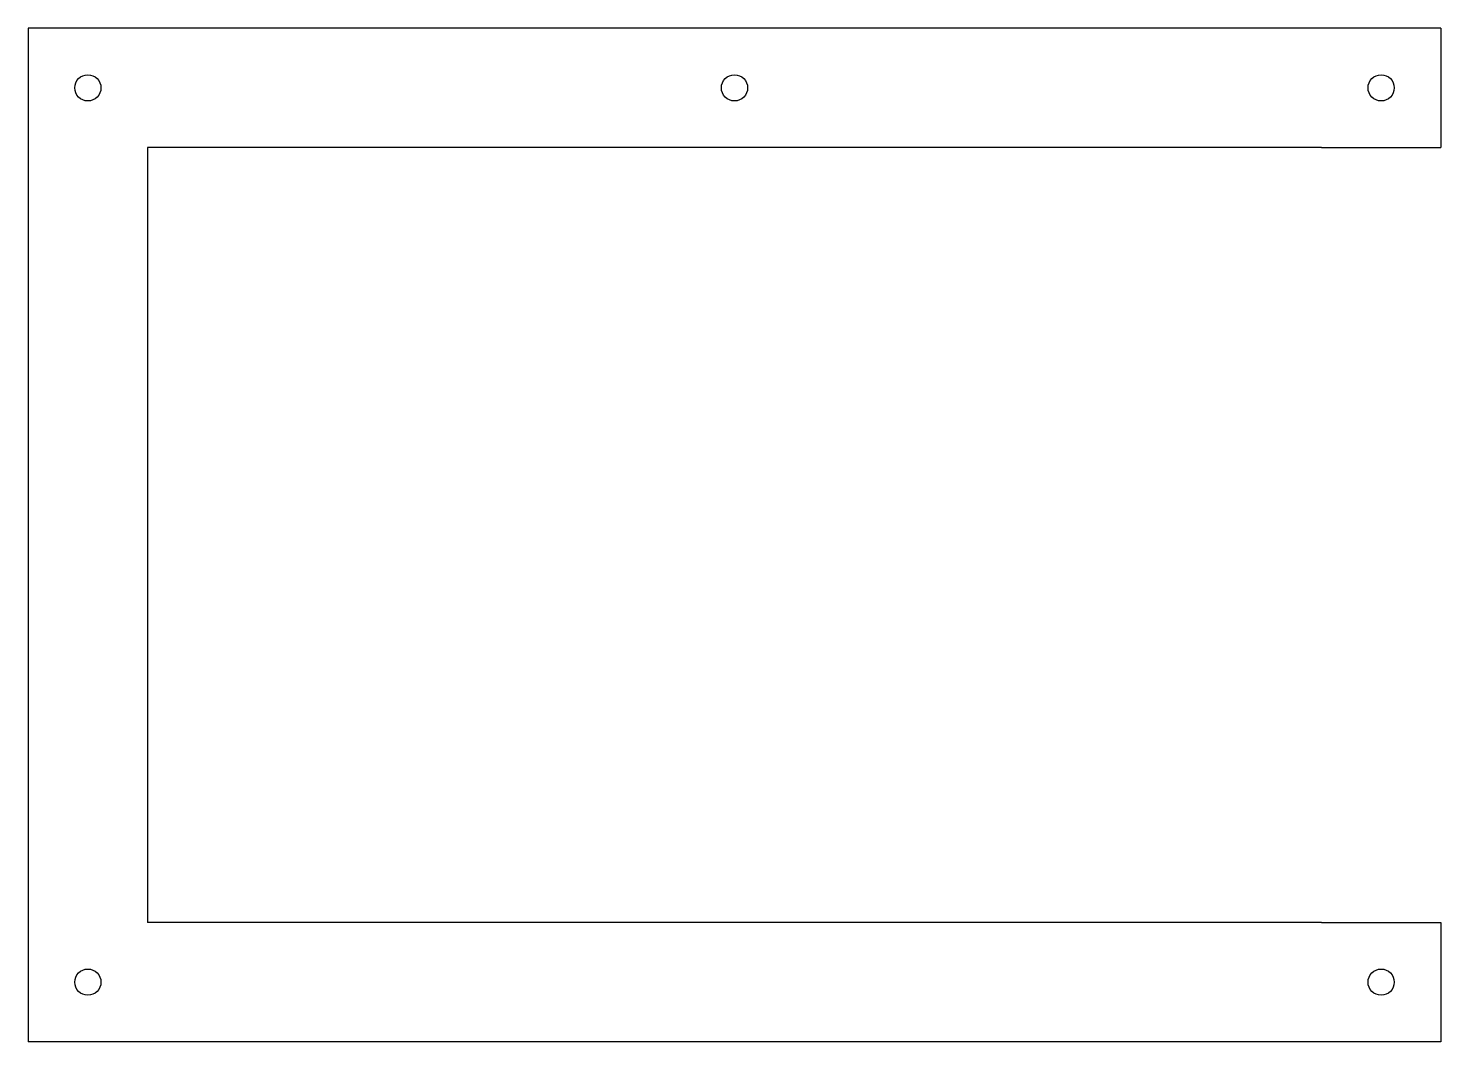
# Model space of a CAD drawing. Extents: x -118 to 118, y -85 to 85.
import ezdxf

# ---------------------------------------------------------------- set-up
doc = ezdxf.new("R2010")
doc.units = 0
doc.layers.add('MODELSKETCH_VISIBLE', color=7, linetype='CONTINUOUS')

msp = doc.modelspace()

# ---------------------------------------------------------------- linework, layer by layer
at = {"layer": 'MODELSKETCH_VISIBLE'}
for p, q in [((-118.5, 85), (-118.5, -85)), ((118.5, 85), (-118.5, 85)), ((118.5, 85), (118.5, 65)), ((98.5, 65), (-98.5, 65)), ((-98.5, 65), (-98.5, -65)), ((98.5, 65), (118.5, 65)), ((98.5, -65), (-98.5, -65)), ((98.5, -65), (118.5, -65)), ((118.5, -65), (118.5, -85)), ((118.5, -85), (-118.5, -85))]:
    msp.add_line(p, q, dxfattribs=at)
for centre in [(-108.5, 75), (0, 75), (108.5, 75), (-108.5, -75), (108.5, -75)]:
    msp.add_circle(centre, 2.2, dxfattribs=at)

doc.saveas('drawing.dxf')
